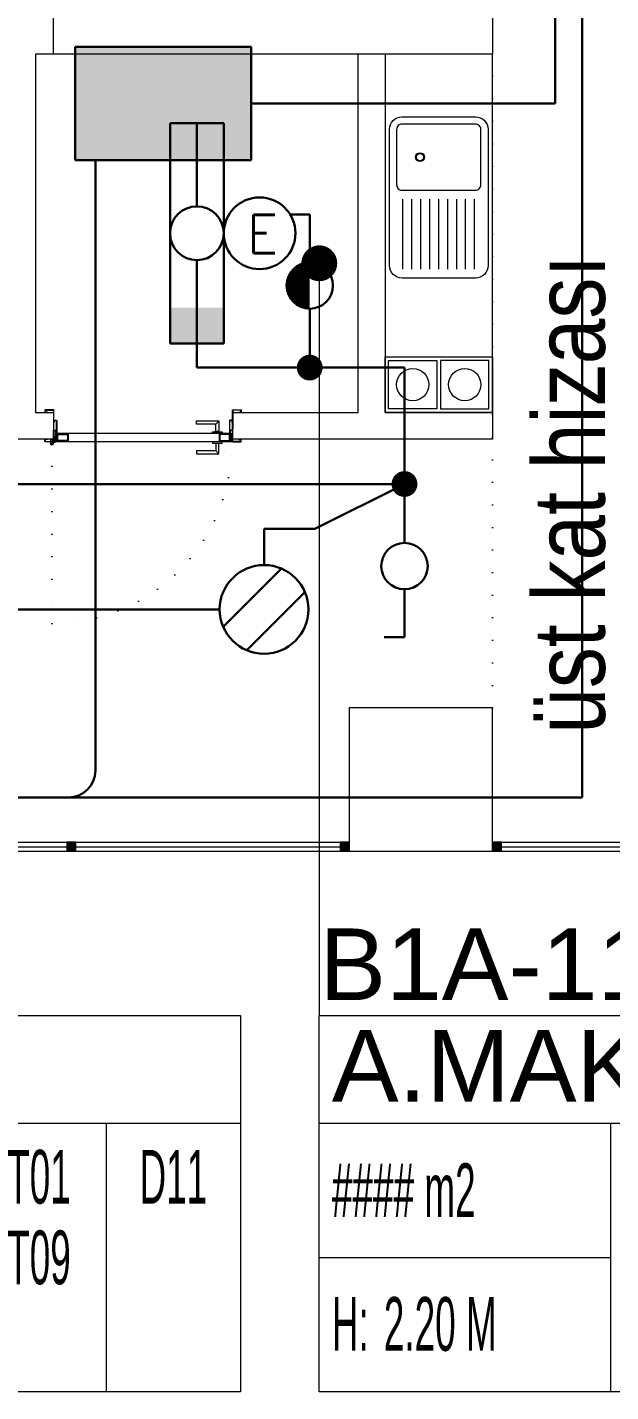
# Model space of a CAD drawing. Header units: metres. Extents: x -13316 to 152404, y -3899 to 30226.
# Drawn here: x 93280 to 93606, y 1618 to 2380 of the extents above; entities that cross this region are included whole.
import ezdxf
from ezdxf.enums import TextEntityAlignment as Align

# ---------------------------------------------------------------- set-up
doc = ezdxf.new("R2010")
doc.units = ezdxf.units.M
doc.header["$LTSCALE"] = 100
doc.header["$MEASUREMENT"] = 0
doc.header["$PDMODE"] = 1
doc.linetypes.add('DOT2', pattern=[0.125, 0, -0.125])
doc.linetypes.add('HIDDEN', pattern=[0.375, 0.25, -0.125])
doc.layers.get('0').update_dxf_attribs({"color": 9, "lineweight": 9})
for name, color, linetype, lineweight in [('00', 9, 'Continuous', 9), ('01', 9, 'Continuous', 9), ('05V', 9, 'Continuous', 9), ('06B', 9, 'Continuous', 9), ('06D', 9, 'Continuous', 9), ('10', 9, 'Continuous', 9), ('15', 9, 'Continuous', 9), ('20', 9, 'DOT2', 9), ('21', 9, 'Continuous', 9), ('21_mahal200', 9, 'Continuous', 9), ('E-2x18W GÖMME PL COMPACT FLUORESAN ARMATÜR', 7, 'Continuous', 30), ('E-2x36 W SIVAÜSTÜ FLUORESAN ARMATÜR (ETANŞ)', 7, 'Continuous', 30), ('E-ACİL AYDINLATMA KİTİ', 7, 'Continuous', 30), ('E-ANAHTAR', 7, 'Continuous', 30), ('E-ANAHTAR (ETANŞ)', 7, 'Continuous', 30), ('E-KABLO', 7, 'Continuous', 30), ('E-KUVVET PANOSU (MCC)', 7, 'Continuous', 30)]:
    doc.layers.add(name, color=color, linetype=linetype, lineweight=lineweight)
doc.styles.add('Arial', font='arial.ttf', dxfattribs={"height": 2.5})
doc.styles.add('E-YAZI', font='txttw.shx')
doc.styles.add('MuuM_TEXT-STANDART', font='ARIALN.TTF')
doc.dimstyles.new('MuuM_DIM200', dxfattribs={"dimscale": 20, "dimtxt": 2, "dimasz": 1, "dimexe": 1, "dimexo": 1, "dimgap": 1, "dimtad": 1, "dimdec": 1, "dimrnd": 0.5, "dimdsep": 46, "dimtxsty": 'MuuM_TEXT-STANDART', "dimblk": 'ARCHTICK', "dimcen": 0, "dimdle": 0.15, "dimclrd": 256, "dimclre": 256, "dimclrt": 256, "dimadec": 0, "dimazin": 0, "dimtfac": 5, "dimtdec": 1, "dimtix": 1, "dimtmove": 2, "dimatfit": 3, "dimldrblk": 'DOT', "dimfxl": 3, "dimfxlon": 1, "dimtolj": 1, "dimlwd": -1, "dimlwe": -1, "dimarcsym": 0})

# ---------------------------------------------------------------- blocks, each defined once
blk = doc.blocks.new('100_2x18W GÖMME PL COMPACT FLUORESAN ARMATÜR')
at = {"layer": 'E-2x18W GÖMME PL COMPACT FLUORESAN ARMATÜR', "color": 7}
for p, q in [((-1.426, -0.605), (0.605, 1.426)), ((-0.605, -1.426), (1.426, 0.605))]:
    blk.add_line(p, q, dxfattribs=at)
at = {"layer": 'E-2x18W GÖMME PL COMPACT FLUORESAN ARMATÜR', "color": 4}
blk.add_circle((0, 0), 1.549, dxfattribs=at)
blk = doc.blocks.new('100_ANAHTAR')
at = {"layer": 'E-ANAHTAR', "color": 4}
for p, q in [((0, 5.345), (-0.714, 5.345)), ((0, 3.673), (0, 5.345)), ((0, 2.053), (0, 0))]:
    blk.add_line(p, q, dxfattribs=at)
blk.add_circle((0, 2.863), 0.81, dxfattribs=at)
blk = doc.blocks.new('100_2x36 W SIVAÜSTÜ FLUORESAN ARMATÜR (ETANŞ)')
at = {"layer": 'E-2x36 W SIVAÜSTÜ FLUORESAN ARMATÜR (ETANŞ)', "color": 4}
for p, q in [((-6.15, 1.5), (6.15, 1.5)), ((-6.15, 1.5), (-6.15, -1.5)), ((6.15, 1.5), (6.15, -1.5)), ((-1.5, 0), (-6.15, 0)), ((1.5, 0), (6.15, 0)), ((-6.15, -1.5), (6.15, -1.5))]:
    blk.add_line(p, q, dxfattribs=at)
blk.add_circle((0, 0), 1.5, dxfattribs=at)
for points in [[(-4.15, 1.5), (-4.15, -1.5), (-6.15, 1.5), (-6.15, -1.5)], [(4.15, 1.5), (4.15, -1.5), (6.15, 1.5), (6.15, -1.5)]]:
    blk.add_solid(points, dxfattribs=at)
blk = doc.blocks.new('100_ACİL AYDINLATMA KİTİ')
at = {"layer": 'E-ACİL AYDINLATMA KİTİ', "color": 3}
blk.add_circle((0, 0), 1.251, dxfattribs=at)
at = {"layer": 'E-ACİL AYDINLATMA KİTİ', "color": 3, "style": 'E-YAZI'}
blk.add_text('E', height=1.34, dxfattribs=at).set_placement((-0.448, -0.694))
blk = doc.blocks.new('100_ANAHTAR (ETANŞ)')
at = {"layer": 'E-ANAHTAR (ETANŞ)', "color": 4}
for p, q in [((0, 5.345), (-0.714, 5.345)), ((0, 3.673), (0, 5.345)), ((0, 2.053), (0, 0))]:
    blk.add_line(p, q, dxfattribs=at)
at = {"layer": 'E-ANAHTAR (ETANŞ)', "color": 4, "const_width": 0.81}
blk.add_lwpolyline([(0, 3.268, 0.414214), (-0.405, 2.863, 0.414214), (0, 2.458, 0.414214)], format="xyb", dxfattribs=at)
at = {"layer": 'E-ANAHTAR (ETANŞ)', "color": 4}
blk.add_circle((0, 2.863), 0.81, dxfattribs=at)
blk = doc.blocks.new('100_KUVVET PANOSU (MCC)')
at = {"layer": 'E-KUVVET PANOSU (MCC)', "color": 4}
for p, q in [((-3.072, 3.948), (3.072, 3.948)), ((-3.072, 0), (-3.072, 3.948)), ((3.072, 3.948), (3.072, 0)), ((3.072, 0), (-3.072, 0))]:
    blk.add_line(p, q, dxfattribs=at)
blk.add_solid([(-3.072, 3.948), (3.072, 3.948), (-3.072, 0), (3.072, 0)], dxfattribs=at)
blk = doc.blocks.new('p-kolon_80x80')
blk.add_lwpolyline([(-40, -40), (40, -40), (40, 40), (-40, 40)], close=True)
blk = doc.blocks.new('1.Bod.Ara.Sitatik Elk')
at = {"layer": '01'}
blk.add_lwpolyline([(8420, -6500), (8420, -6500), (8420, -6460), (8420, -6150), (9220, -6150), (9220, -6190), (8470, -6190), (8470, -6460), (9015, -6460), (9015, -6545), (9220, -6545), (9220, -6585), (8975, -6585), (8975, -6500), (8470, -6500), (8470, -6585), (8420, -6585), (8420, -6500)], close=True, dxfattribs=at)
blk.add_blockref('p-kolon_80x80', (9180, -6990), dxfattribs=at)
blk = doc.blocks.new('_ArchTick')
at = {"color": 0, "linetype": 'ByBlock', "const_width": 0.15}
blk.add_lwpolyline([(-0.5, -0.5), (0.5, 0.5)], dxfattribs=at)
blk = doc.blocks.new('_Dot')
at = {"color": 0, "linetype": 'ByBlock', "lineweight": -2}
blk.add_line((-0.5, 0), (-1, 0), dxfattribs=at)
at = {"color": 0, "linetype": 'ByBlock', "const_width": 0.5}
blk.add_lwpolyline([(-0.25, 0, 1), (0.25, 0, 1)], format="xyb", close=True, dxfattribs=at)
blk = doc.blocks.new('0_roomno2')
blk.add_lwpolyline([(19.375, -10.5), (0, -10.5), (0, 0), (19.375, 0)], close=True)
for points in [[(0, -3), (19.375, -3)], [(8.125, -3), (8.125, -10.5)], [(11.875, -3), (11.875, -10.5)], [(15.625, -3), (15.625, -10.5)], [(0, -6.75), (8.125, -6.75)]]:
    blk.add_lwpolyline(points)
at = {"style": 'MuuM_TEXT-STANDART', "width": 0.6}
blk.add_text('H:', height=1.5, dxfattribs=at).set_placement((0.35, -8.608), align=Align.MIDDLE_LEFT)
at = {"style": 'Arial'}
blk.add_attdef('ODANO', (0, 1.17), '', height=2, dxfattribs=at)
blk.add_attdef('MEKANADI', text='', height=2, dxfattribs=at).set_placement((0.35, -3), align=Align.BOTTOM_LEFT)
at = {"style": 'MuuM_TEXT-STANDART', "width": 0.6}
for tag, p in [('YER01', (10, -4.5)), ('TAVAN01', (13.75, -4.5)), ('DUVAR01', (17.5, -4.5)), ('YER02', (10, -6.75)), ('TAVAN02', (13.75, -6.75)), ('DUVAR02', (17.5, -6.75)), ('YER03', (10, -9)), ('TAVAN03', (13.75, -9)), ('DUVAR03', (17.5, -9))]:
    blk.add_attdef(tag, text='', height=1.5, dxfattribs=at).set_placement(p, align=Align.MIDDLE_CENTER)
for tag, p in [('M2', (0.35, -4.875)), ('TEMIZTAVANYUKSEKLIGI', (1.8, -8.608))]:
    blk.add_attdef(tag, text='', height=1.5, dxfattribs=at).set_placement(p, align=Align.MIDDLE_LEFT)
blk = doc.blocks.new('gr-p-birim eleman')
blk.add_lwpolyline([(-1, 0), (0, 0), (0, 1), (-1, 1)], close=True)
blk = doc.blocks.new('m-mu-ocak01-p')
for points in [[(-16.5, 5), (-16.5, 65), (14.5, 65), (14.5, 5)], [(12.5, 36), (12.5, 63), (-14.5, 63), (-14.5, 36)], [(12.5, 34), (12.5, 7), (-14.5, 7), (-14.5, 34)]]:
    blk.add_lwpolyline(points, close=True)
for centre in [(-1, 49.5), (-1, 20.5)]:
    blk.add_circle(centre, 9)
blk.add_point((-1, 0))
blk = doc.blocks.new('m-mu-evye01-p')
for points in [[(-45, 9.5), (-45, 50.5, -0.414214), (-38, 57.5), (38, 57.5, -0.414214), (45, 50.5), (45, 9.5, -0.414214), (38, 2.5), (-38, 2.5, -0.414214)], [(-4, 9.5), (-4, 50.5, 0.414214), (-7, 53.5), (-38, 53.5, 0.414214), (-41, 50.5), (-41, 9.5, 0.414214), (-38, 6.5), (-7, 6.5, 0.414214)]]:
    blk.add_lwpolyline(points, format="xyb", close=True)
for points in [[(40, 50), (1, 50)], [(40, 45), (1, 45)], [(40, 40), (1, 40)], [(40, 35), (1, 35)], [(40, 30), (1, 30)], [(40, 25), (1, 25)], [(40, 20), (1, 20)], [(40, 15), (1, 15)], [(40, 10), (1, 10)]]:
    blk.add_lwpolyline(points)
for radius in [2.5, 2]:
    blk.add_circle((-22.5, 19.5), radius)
blk.add_point((0, 0))
blk = doc.blocks.new('prf-10x10')
blk.add_lwpolyline([(-5, -5), (5, -5), (5, 5), (-5, 5)], close=True)
at = {"color": 255}
blk.add_solid([(-5, -5), (5, -5), (-5, 5), (5, 5)], dxfattribs=at)
at = {"layer": '10'}
blk.add_point((0, 0), dxfattribs=at)
blk = doc.blocks.new('p-dog-ser-620')
at = {"layer": '06D'}
for points in [[(-620, 5), (-5, 5)], [(-620, 0), (-5, 0)]]:
    blk.add_lwpolyline(points, dxfattribs=at)
at = {"layer": '15'}
blk.add_lwpolyline([(-620, 2.5), (-5, 2.5)], dxfattribs=at)
at = {"layer": '10', "xscale": 0.5, "yscale": 0.5, "rotation": 90}
for p in [(-617.5, 2.5), (-460, 2.5), (-305, 2.5), (-155, 2.5), (-2.5, 2.5)]:
    blk.add_blockref('prf-10x10', p, dxfattribs=at)
blk = doc.blocks.new('gr-p-barel kilitli kapı kolu')
at = {"flags": 128}
for points in [[(-0.9, 0.8), (-0.9, 4.9), (-11.7, 4.9), (-11.7, 6.7), (0.9, 6.7), (0.9, 0.8)], [(-0.8, 5), (0.8, 6.6)]]:
    blk.add_lwpolyline(points, dxfattribs=at)
blk.add_lwpolyline([(-2.75, 0), (-2.75, 0.7), (2.75, 0.7), (2.75, 0)])
blk.add_lwpolyline([(-1.3, 0.7), (1.3, 0.7), (1.3, 0.8), (-1.3, 0.8)], close=True)
blk = doc.blocks.new('prf-scr2')
at = {"linetype": 'DOT2', "ltscale": 10}
blk.add_line((0, 0.19), (0, -1.06), dxfattribs=at)
for p, q in [((0.09, -0.24), (-0.09, -0.2)), ((-0.09, -0.24), (0.09, -0.28)), ((0.09, -0.32), (-0.09, -0.28)), ((-0.09, -0.32), (0.09, -0.36)), ((0.09, -0.4), (-0.09, -0.36)), ((-0.09, -0.4), (0.09, -0.44)), ((0.09, -0.48), (-0.09, -0.44)), ((-0.09, -0.48), (0.09, -0.52)), ((0.09, -0.56), (-0.09, -0.52)), ((-0.09, -0.56), (0.09, -0.6)), ((0.09, -0.64), (-0.09, -0.6)), ((-0.09, -0.64), (0.09, -0.68)), ((0.09, -0.72), (-0.09, -0.68)), ((-0.09, -0.72), (0.09, -0.76)), ((0.06, -0.84), (-0.08, -0.76)), ((-0.07, -0.8), (0.06, -0.84)), ((0.09, -0.17), (0, -0.15)), ((0, -0.18), (0.09, -0.2))]:
    blk.add_line(p, q)
blk.add_lwpolyline([(0.23, 0), (-0.23, 0), (-0.23, -0.01), (-0.12, -0.14), (0.12, -0.14), (0.23, -0.01), (0.23, 0)], close=True)
for points in [[(0.23, -0.01), (-0.23, -0.01)], [(-0.09, -0.14), (-0.09, -0.2), (-0.12, -0.22), (-0.12, -0.23), (-0.09, -0.24), (-0.09, -0.28), (-0.12, -0.3), (-0.12, -0.31), (-0.09, -0.32), (-0.09, -0.36), (-0.12, -0.38), (-0.12, -0.39), (-0.09, -0.4), (-0.09, -0.44), (-0.12, -0.46), (-0.12, -0.46), (-0.09, -0.48), (-0.09, -0.52), (-0.12, -0.54), (-0.12, -0.54), (-0.09, -0.56), (-0.09, -0.6), (-0.12, -0.62), (-0.12, -0.62), (-0.09, -0.64), (-0.09, -0.68), (-0.12, -0.69), (-0.12, -0.7), (-0.09, -0.72), (-0.09, -0.73), (-0.08, -0.76), (-0.1, -0.77), (-0.1, -0.78), (-0.07, -0.8), (-0.01, -0.94), (0, -0.95), (0.01, -0.94), (0.08, -0.76), (0.09, -0.76), (0.12, -0.74), (0.12, -0.73), (0.09, -0.72), (0.09, -0.68), (0.12, -0.66), (0.12, -0.66), (0.09, -0.64), (0.09, -0.6), (0.12, -0.58), (0.12, -0.58), (0.09, -0.56), (0.09, -0.52), (0.12, -0.5), (0.12, -0.5), (0.09, -0.48), (0.09, -0.44), (0.12, -0.43), (0.12, -0.42), (0.09, -0.4), (0.09, -0.36), (0.12, -0.35), (0.12, -0.34), (0.09, -0.32), (0.09, -0.28), (0.12, -0.27), (0.12, -0.26), (0.09, -0.24), (0.09, -0.2), (0.12, -0.19), (0.12, -0.18), (0.09, -0.17), (0.09, -0.14)]]:
    blk.add_lwpolyline(points)
blk = doc.blocks.new('K-SAC-01')
at = {"layer": '10'}
for points in [[(-4.6, 16.2, -0.414214), (-4.5, 16.3), (-0.1, 16.3, -0.414214), (0, 16.2), (0, 5.9), (0.2, 5.9), (0.2, 16.2, 0.414214), (-0.1, 16.5), (-4.5, 16.5, 0.414214), (-4.8, 16.2), (-4.8, 15.3, 0.414214), (-4.5, 15), (-3.4, 15), (-3.4, 15.2), (-4.5, 15.2, -0.414214), (-4.6, 15.3)], [(104.6, 16.2, 0.414214), (104.5, 16.3), (100.1, 16.3, 0.414214), (100, 16.2), (100, 5.9), (99.8, 5.9), (99.8, 16.2, -0.414214), (100.1, 16.5), (104.5, 16.5, -0.414214), (104.8, 16.2), (104.8, 15.3, -0.414214), (104.5, 15), (103.4, 15), (103.4, 15.2), (104.5, 15.2, 0.414214), (104.6, 15.3)], [(0.2, 10.3, -0.414214), (0.5, 10.6), (1.5, 10.6, -0.414214), (1.8, 10.3), (1.8, 3.9, -0.414214), (1.5, 3.6, -0.414214), (1.2, 3.9), (1.2, 4.8), (0.2, 4.8), (0.2, -1.2, -0.414214), (-0.1, -1.5), (-4.5, -1.5, -0.414214), (-4.8, -1.2), (-4.8, -0.3, -0.414214), (-4.5, 0), (-3.4, 0), (-3.4, -0.2), (-4.5, -0.2, 0.414214), (-4.6, -0.3), (-4.6, -1.2, 0.414214), (-4.5, -1.3), (-0.1, -1.3, 0.414214), (0, -1.2), (0, 5), (1.4, 5), (1.4, 3.9, 0.414214), (1.5, 3.8, 0.414214), (1.6, 3.9), (1.6, 10.3, 0.414214), (1.5, 10.4), (0.5, 10.4, 0.414214), (0.4, 10.3), (0.4, 9.4), (0.2, 9.4)], [(99.8, 10.3, 0.414214), (99.5, 10.6), (98.5, 10.6, 0.414214), (98.2, 10.3), (98.2, 3.9, 0.414214), (98.5, 3.6, 0.414214), (98.8, 3.9), (98.8, 4.8), (99.8, 4.8), (99.8, -1.2, 0.414214), (100.1, -1.5), (104.5, -1.5, 0.414214), (104.8, -1.2), (104.8, -0.3, 0.414214), (104.5, 0), (103.4, 0), (103.4, -0.2), (104.5, -0.2, -0.414214), (104.6, -0.3), (104.6, -1.2, -0.414214), (104.5, -1.3), (100.1, -1.3, -0.414214), (100, -1.2), (100, 5), (98.6, 5), (98.6, 3.9, -0.414214), (98.5, 3.8, -0.414214), (98.4, 3.9), (98.4, 10.3, -0.414214), (98.5, 10.4), (99.5, 10.4, -0.414214), (99.6, 10.3), (99.6, 9.4), (99.8, 9.4)], [(-0.38, -2.01), (1, -1.37), (1, 1.5), (1.2, 1.5), (1.2, -1.5), (-0.27, -2.18, -14.796002)]]:
    blk.add_lwpolyline(points, format="xyb", close=True, dxfattribs=at)
for points in [[(98.8, 0.15), (98.8, 2.15), (99.1, 2.15), (99.1, 3.19), (1.5, 3.19), (1.5, 2.15), (1.8, 2.15), (1.8, 0.15), (1.5, 0.15), (1.5, 1.85), (1.2, 1.85), (1.2, 3.49), (99.4, 3.49), (99.4, 1.85), (99.1, 1.85), (99.1, 0.15)], [(98.8, 2.15), (98.8, 0.15), (99.4, 0.15), (99.4, -1.5), (1.2, -1.5), (1.2, 0.15), (1.8, 0.15), (1.8, 2.15), (2.1, 2.15), (2.1, -0.15), (1.5, -0.15), (1.5, -1.2), (99.1, -1.2), (99.1, -0.15), (98.5, -0.15), (98.5, 2.15), (98.8, 2.15)]]:
    blk.add_lwpolyline(points, dxfattribs=at)
for points in [[(2.1, 3), (8.1, 3), (8.1, -1), (2.1, -1)], [(2.4, 2.7), (7.8, 2.7), (7.8, -0.7), (2.4, -0.7)], [(98.5, 3), (92.5, 3), (92.5, -1), (98.5, -1)], [(98.2, 2.7), (92.8, 2.7), (92.8, -0.7), (98.2, -0.7)]]:
    blk.add_lwpolyline(points, close=True, dxfattribs=at)
blk.add_circle((-0.95, -2.5), 0.55, dxfattribs=at)
at = {"layer": '20', "linetype": 'HIDDEN'}
for points in [[(-0.2, -1.3), (-0.2, 0), (-1.7, 0), (-1.7, -1.3)], [(-0.4, -1.99), (-0.4, -0.2), (-1.5, -0.2), (-1.5, -1.99)]]:
    blk.add_lwpolyline(points, dxfattribs=at)
at = {"layer": '20'}
blk.add_lwpolyline([(-0.95, -2.5), (-0.95, -102.85)], dxfattribs=at)
blk.add_arc((-0.95, -2.5), 100.35, 270, 1.51314, dxfattribs=at)
at = {"layer": '06B'}
blk.add_blockref('gr-p-barel kilitli kapı kolu', (91.4, 3.51), dxfattribs=at)
at = {"layer": '06B', "xscale": -1, "rotation": 180}
blk.add_blockref('gr-p-barel kilitli kapı kolu', (91.4, -1.51), dxfattribs=at)
at = {"layer": '10', "xscale": -1, "rotation": 90}
blk.add_blockref('prf-scr2', (1.5, 1), dxfattribs=at)
at = {"layer": '10', "rotation": 270}
blk.add_blockref('prf-scr2', (99.1, 1.22), dxfattribs=at)
blk = doc.blocks.new('1.Bod.Ara.Mimari Elk')
at = {"layer": '00'}
for points in [[(8965, -6585), (8965, -6785), (8975, -6785), (8975, -6800), (8940, -6800), (8940, -6785)], [(8975, -6585), (8965, -6585)], [(9160, -6585), (9160, -6785), (9220, -6785), (9220, -6800), (9075, -6800), (9075, -6785), (9145, -6785), (9145, -6585)]]:
    blk.add_lwpolyline(points, dxfattribs=at)
at = {"layer": '20'}
blk.add_lwpolyline([(9220, -6950), (9220, -6570)], dxfattribs=at)
blk.add_blockref('K-SAC-01', (8975, -6800))
at = {"layer": '05V', "linetype": 'Continuous', "xscale": 60, "yscale": 200}
blk.add_blockref('gr-p-birim eleman', (9220, -6785), dxfattribs=at)
at = {"layer": '05V', "linetype": 'Continuous', "rotation": 270}
for name, p in [('m-mu-evye01-p', (9160, -6665)), ('m-mu-ocak01-p', (9155, -6770.5))]:
    blk.add_blockref(name, p, dxfattribs=at)
at = {"layer": '10'}
for p in [(9140, -7030), (9840, -7030)]:
    blk.add_blockref('p-dog-ser-620', p, dxfattribs=at)
at = {"layer": '21_mahal200'}
ref = blk.add_blockref('0_roomno2', (8691.87, -7121.76), dxfattribs=dict(at, xscale=20, yscale=20, zscale=20))
ref.add_attrib('ODANO', 'B1A-12', (8691.87, -7113.12), dxfattribs={"layer": '0', "height": 40, "style": 'Arial'})
ref.add_attrib('MEKANADI', 'WC BYN', dxfattribs={"layer": '0', "height": 40, "style": 'Arial'}).set_placement((8698.87, -7181.76), align=Align.BOTTOM_LEFT)
ref.add_attrib('M2', '#### m2', dxfattribs={"layer": '0', "height": 30, "style": 'MuuM_TEXT-STANDART', "width": 0.6}).set_placement((8698.87, -7219.26), align=Align.MIDDLE_LEFT)
ref.add_attrib('TEMIZTAVANYUKSEKLIGI', '2.20 M', dxfattribs={"layer": '0', "height": 30, "style": 'MuuM_TEXT-STANDART', "width": 0.6}).set_placement((8727.87, -7293.92), align=Align.MIDDLE_LEFT)
ref.add_attrib('YER01', 'Y08', dxfattribs={"layer": '0', "height": 30, "style": 'MuuM_TEXT-STANDART', "width": 0.6}).set_placement((8891.87, -7211.76), align=Align.MIDDLE_CENTER)
ref.add_attrib('TAVAN01', 'T01', dxfattribs={"layer": '0', "height": 30, "style": 'MuuM_TEXT-STANDART', "width": 0.6}).set_placement((8966.87, -7211.76), align=Align.MIDDLE_CENTER)
ref.add_attrib('DUVAR01', 'D11', dxfattribs={"layer": '0', "height": 30, "style": 'MuuM_TEXT-STANDART', "width": 0.6}).set_placement((9041.87, -7211.76), align=Align.MIDDLE_CENTER)
ref.add_attrib('TAVAN02', 'T09', dxfattribs={"layer": '0', "height": 30, "style": 'MuuM_TEXT-STANDART', "width": 0.6}).set_placement((8966.87, -7256.76), align=Align.MIDDLE_CENTER)
ref = blk.add_blockref('0_roomno2', (9123.33, -7121.76), dxfattribs=dict(at, xscale=20, yscale=20, zscale=20))
ref.add_attrib('ODANO', 'B1A-11', (9123.33, -7113.12), dxfattribs={"layer": '0', "height": 40, "style": 'Arial'})
ref.add_attrib('MEKANADI', 'A.MAKİNE D.', dxfattribs={"layer": '0', "height": 40, "style": 'Arial'}).set_placement((9130.33, -7181.76), align=Align.BOTTOM_LEFT)
ref.add_attrib('M2', '#### m2', dxfattribs={"layer": '0', "height": 30, "style": 'MuuM_TEXT-STANDART', "width": 0.6}).set_placement((9130.33, -7219.26), align=Align.MIDDLE_LEFT)
ref.add_attrib('TEMIZTAVANYUKSEKLIGI', '2.20 M', dxfattribs={"layer": '0', "height": 30, "style": 'MuuM_TEXT-STANDART', "width": 0.6}).set_placement((9159.33, -7293.92), align=Align.MIDDLE_LEFT)
ref.add_attrib('YER01', 'Y01', dxfattribs={"layer": '0', "height": 30, "style": 'MuuM_TEXT-STANDART', "width": 0.6}).set_placement((9323.33, -7211.76), align=Align.MIDDLE_CENTER)
ref.add_attrib('TAVAN01', 'T09', dxfattribs={"layer": '0', "height": 30, "style": 'MuuM_TEXT-STANDART', "width": 0.6}).set_placement((9398.33, -7211.76), align=Align.MIDDLE_CENTER)
ref.add_attrib('DUVAR01', 'D07', dxfattribs={"layer": '0', "height": 30, "style": 'MuuM_TEXT-STANDART', "width": 0.6}).set_placement((9473.33, -7211.76), align=Align.MIDDLE_CENTER)
at = {"layer": '21', "style": 'MuuM_TEXT-STANDART'}
blk.add_text('üst kat hizası', height=40, rotation=90, dxfattribs=at).set_placement((9282.71, -6964.48))
at = {"layer": '21_mahal200'}
blk.add_leader([(9123.33, -6701.77), (9123.33, -7121.76)], dimstyle='MuuM_DIM200', override={"dimasz": 1, "dimfxl": 10}, dxfattribs=at)

msp = doc.modelspace()

# ---------------------------------------------------------------- linework, layer by layer
at = {"layer": 'E-KABLO', "color": 5}
for p, q in [((93590, 2553.26), (93590, 1950)), ((92865, 1950), (93303.33, 1950)), ((93303.33, 1950), (93590, 1950))]:
    msp.add_line(p, q, dxfattribs=at)
at = {"layer": 'E-KABLO', "color": 6}
for p, q in [((93575, 2337.48), (93575, 2431.4)), ((93405.29, 2337.48), (93575, 2337.48)), ((93318.33, 2305.9), (93318.33, 1965)), ((93375, 2203.5), (93375, 2190)), ((93438, 2190), (93375, 2190)), ((93438, 2190), (93490.89, 2190)), ((93490.89, 2125), (93490.89, 2190)), ((93139.18, 2125), (93490.89, 2125)), ((93490.89, 2125), (93440.89, 2100)), ((93412.5, 2079.78), (93412.5, 2100)), ((93440.89, 2100), (93412.5, 2100)), ((93182.28, 2055), (93387.72, 2055))]:
    msp.add_line(p, q, dxfattribs=at)
at = {"layer": 'E-KABLO', "color": 4, "linetype": 'Continuous', "const_width": 7.2}
for points in [[(93441.6, 2190, 1), (93434.4, 2190, 1)], [(93494.49, 2125, 1), (93487.29, 2125, 1)]]:
    msp.add_lwpolyline(points, format="xyb", close=True, dxfattribs=at)
at = {"layer": 'E-KABLO', "color": 6}
msp.add_arc((93303.33, 1965), 15, 270, 0, dxfattribs=at)

# ---------------------------------------------------------------- block references
for name in ['1.Bod.Ara.Mimari Elk', '1.Bod.Ara.Sitatik Elk']:
    msp.add_blockref(name, (84320, 8950))
at = {"layer": 'E-2x18W GÖMME PL COMPACT FLUORESAN ARMATÜR', "xscale": 16, "yscale": 16, "zscale": 16}
msp.add_blockref('100_2x18W GÖMME PL COMPACT FLUORESAN ARMATÜR', (93412.5, 2055), dxfattribs=at)
at = {"layer": 'E-2x36 W SIVAÜSTÜ FLUORESAN ARMATÜR (ETANŞ)', "xscale": 10, "yscale": 10, "zscale": 10, "rotation": 90}
msp.add_blockref('100_2x36 W SIVAÜSTÜ FLUORESAN ARMATÜR (ETANŞ)', (93375, 2265), dxfattribs=at)
at = {"layer": 'E-ACİL AYDINLATMA KİTİ', "xscale": 16, "yscale": 16, "zscale": 16}
msp.add_blockref('100_ACİL AYDINLATMA KİTİ', (93410.02, 2265), dxfattribs=at)
at = {"layer": 'E-ANAHTAR', "xscale": -16, "yscale": 16, "zscale": 16, "rotation": 180}
msp.add_blockref('100_ANAHTAR', (93490.89, 2125), dxfattribs=at)
at = {"layer": 'E-ANAHTAR (ETANŞ)', "xscale": 16, "yscale": 16, "zscale": 16}
msp.add_blockref('100_ANAHTAR (ETANŞ)', (93438, 2190), dxfattribs=at)
at = {"layer": 'E-KUVVET PANOSU (MCC)', "xscale": 16, "yscale": 16, "zscale": 16}
msp.add_blockref('100_KUVVET PANOSU (MCC)', (93356.14, 2305.9), dxfattribs=at)

doc.saveas('drawing.dxf')
